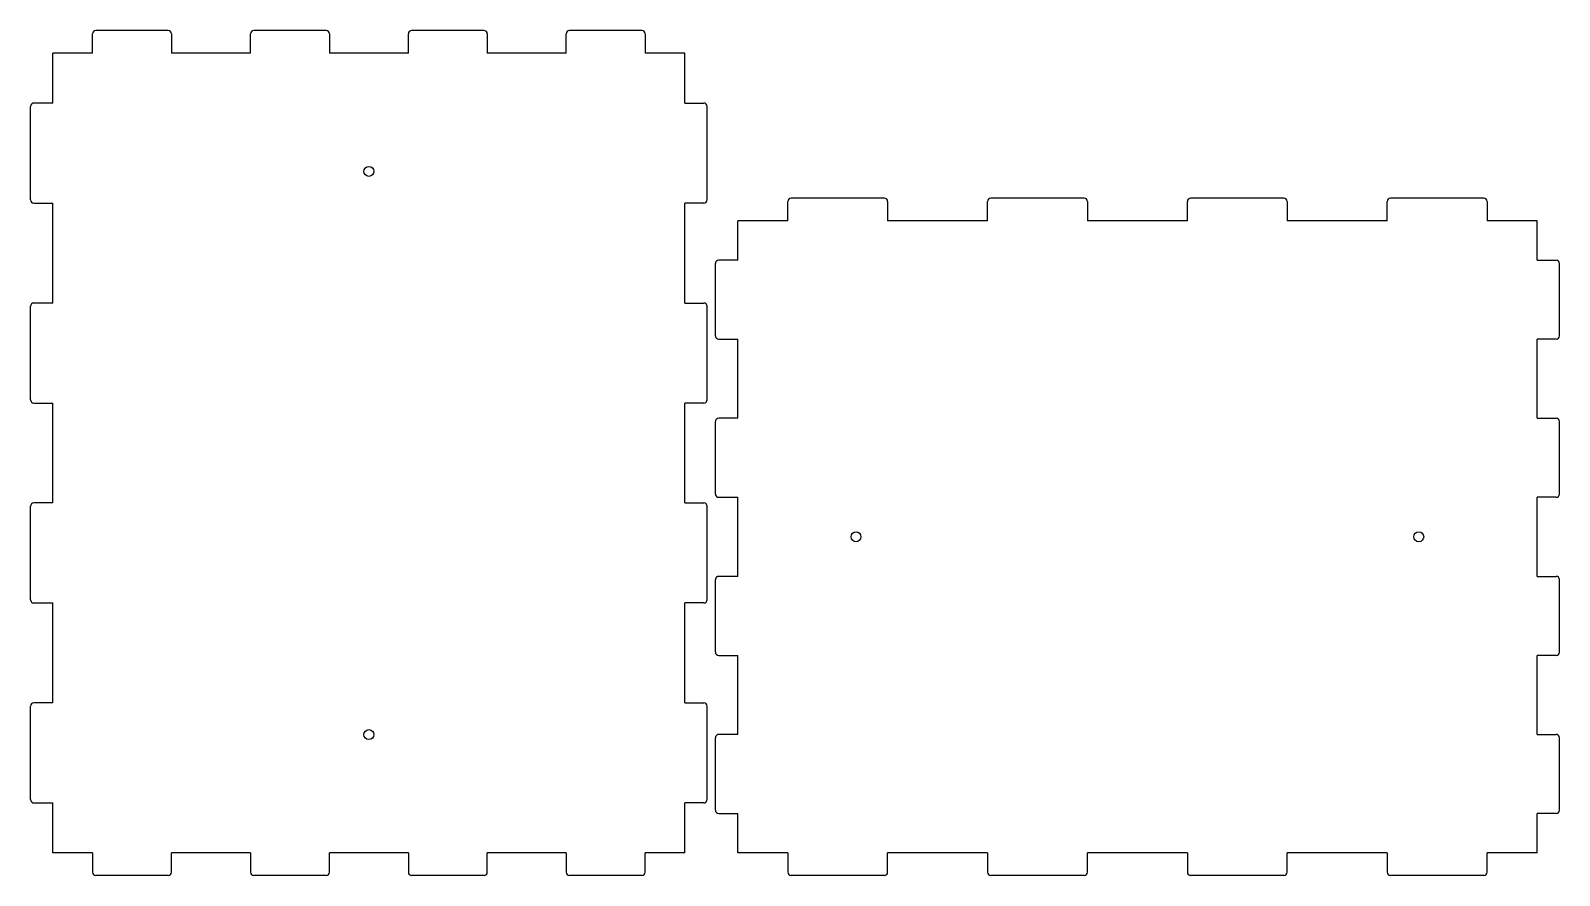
# Model space of a CAD drawing. Header units: millimetres. Extents: x 0 to 927, y 0 to 512.
import ezdxf

# ---------------------------------------------------------------- set-up
doc = ezdxf.new("R2010")
doc.units = ezdxf.units.MM
doc.layers.add('SheetCutProfiles', color=7, linetype='CONTINUOUS')

msp = doc.modelspace()

# ---------------------------------------------------------------- linework, layer by layer
at = {"layer": 'SheetCutProfiles'}
for p, q in [((83.45, 512), (39.55, 512)), ((179.25, 512), (135.35, 512)), ((275.05, 512), (231.15, 512)), ((370.85, 512), (326.95, 512)), ((37.55, 498.4), (37.55, 510)), ((85.45, 510), (85.45, 498.4)), ((133.35, 498.4), (133.35, 510)), ((181.25, 510), (181.25, 498.4)), ((229.15, 498.4), (229.15, 510)), ((277.05, 510), (277.05, 498.4)), ((324.95, 498.4), (324.95, 510)), ((372.85, 510), (372.85, 498.4)), ((37.55, 498.4), (13.6, 498.4)), ((13.6, 468.1), (13.6, 498.4)), ((133.35, 498.4), (85.45, 498.4)), ((229.15, 498.4), (181.25, 498.4)), ((324.95, 498.4), (277.05, 498.4)), ((396.8, 498.4), (372.85, 498.4)), ((396.8, 468.1), (396.8, 498.4)), ((0, 409.5), (0, 466.1)), ((13.6, 468.1), (2, 468.1)), ((396.8, 468.1), (408.4, 468.1)), ((410.4, 409.5), (410.4, 466.1)), ((459.3, 396.8), (459.3, 408.4)), ((517.9, 410.4), (461.3, 410.4)), ((519.9, 408.4), (519.9, 396.8)), ((580.5, 396.8), (580.5, 408.4)), ((639.1, 410.4), (582.5, 410.4)), ((641.1, 408.4), (641.1, 396.8)), ((701.7, 396.8), (701.7, 408.4)), ((760.3, 410.4), (703.7, 410.4)), ((762.3, 408.4), (762.3, 396.8)), ((822.9, 396.8), (822.9, 408.4)), ((881.5, 410.4), (824.9, 410.4)), ((883.5, 408.4), (883.5, 396.8)), ((2, 407.5), (13.6, 407.5)), ((13.6, 346.9), (13.6, 407.5)), ((396.8, 346.9), (396.8, 407.5)), ((408.4, 407.5), (396.8, 407.5)), ((429, 372.85), (429, 396.8)), ((459.3, 396.8), (429, 396.8)), ((580.5, 396.8), (519.9, 396.8)), ((701.7, 396.8), (641.1, 396.8)), ((822.9, 396.8), (762.3, 396.8)), ((913.8, 396.8), (883.5, 396.8)), ((913.8, 372.85), (913.8, 396.8)), ((429, 372.85), (417.4, 372.85)), ((913.8, 372.85), (925.4, 372.85)), ((415.4, 326.95), (415.4, 370.85)), ((927.4, 326.95), (927.4, 370.85)), ((0, 288.3), (0, 344.9)), ((13.6, 346.9), (2, 346.9)), ((396.8, 346.9), (408.4, 346.9)), ((410.4, 288.3), (410.4, 344.9)), ((417.4, 324.95), (429, 324.95)), ((429, 277.05), (429, 324.95)), ((925.4, 324.95), (913.8, 324.95)), ((913.8, 277.05), (913.8, 324.95)), ((2, 286.3), (13.6, 286.3)), ((13.6, 225.7), (13.6, 286.3)), ((396.8, 225.7), (396.8, 286.3)), ((408.4, 286.3), (396.8, 286.3)), ((415.4, 231.15), (415.4, 275.05)), ((429, 277.05), (417.4, 277.05)), ((913.8, 277.05), (925.4, 277.05)), ((927.4, 231.15), (927.4, 275.05)), ((0, 167.1), (0, 223.7)), ((13.6, 225.7), (2, 225.7)), ((396.8, 225.7), (408.4, 225.7)), ((410.4, 167.1), (410.4, 223.7)), ((417.4, 229.15), (429, 229.15)), ((429, 181.25), (429, 229.15)), ((925.4, 229.15), (913.8, 229.15)), ((913.8, 181.25), (913.8, 229.15)), ((415.4, 135.35), (415.4, 179.25)), ((429, 181.25), (417.4, 181.25)), ((913.8, 181.25), (925.4, 181.25)), ((927.4, 135.35), (927.4, 179.25)), ((2, 165.1), (13.6, 165.1)), ((13.6, 104.5), (13.6, 165.1)), ((396.8, 104.5), (396.8, 165.1)), ((408.4, 165.1), (396.8, 165.1)), ((417.4, 133.35), (429, 133.35)), ((429, 85.45), (429, 133.35)), ((925.4, 133.35), (913.8, 133.35)), ((913.8, 85.45), (913.8, 133.35)), ((0, 45.9), (0, 102.5)), ((13.6, 104.5), (2, 104.5)), ((396.8, 104.5), (408.4, 104.5)), ((410.4, 45.9), (410.4, 102.5)), ((429, 85.45), (417.4, 85.45)), ((913.8, 85.45), (925.4, 85.45)), ((415.4, 39.55), (415.4, 83.45)), ((927.4, 39.55), (927.4, 83.45)), ((2, 43.9), (13.6, 43.9)), ((13.6, 13.6), (13.6, 43.9)), ((396.8, 13.6), (396.8, 43.9)), ((408.4, 43.9), (396.8, 43.9)), ((417.4, 37.55), (429, 37.55)), ((429, 13.6), (429, 37.55)), ((925.4, 37.55), (913.8, 37.55)), ((913.8, 13.6), (913.8, 37.55)), ((37.55, 13.6), (13.6, 13.6)), ((37.55, 13.6), (37.55, 2)), ((85.45, 2), (85.45, 13.6)), ((133.35, 13.6), (85.45, 13.6)), ((133.35, 13.6), (133.35, 2)), ((181.25, 2), (181.25, 13.6)), ((229.15, 13.6), (181.25, 13.6)), ((229.15, 13.6), (229.15, 2)), ((277.05, 2), (277.05, 13.6)), ((324.95, 13.6), (277.05, 13.6)), ((324.95, 13.6), (324.95, 2)), ((372.85, 2), (372.85, 13.6)), ((396.8, 13.6), (372.85, 13.6)), ((459.3, 13.6), (429, 13.6)), ((459.3, 13.6), (459.3, 2)), ((580.5, 13.6), (519.9, 13.6)), ((519.9, 2), (519.9, 13.6)), ((580.5, 13.6), (580.5, 2)), ((701.7, 13.6), (641.1, 13.6)), ((641.1, 2), (641.1, 13.6)), ((701.7, 13.6), (701.7, 2)), ((822.9, 13.6), (762.3, 13.6)), ((762.3, 2), (762.3, 13.6)), ((822.9, 13.6), (822.9, 2)), ((913.8, 13.6), (883.5, 13.6)), ((883.5, 2), (883.5, 13.6)), ((83.45, 0), (39.55, 0)), ((179.25, 0), (135.35, 0)), ((275.05, 0), (231.15, 0)), ((370.85, 0), (326.95, 0)), ((517.9, 0), (461.3, 0)), ((639.1, 0), (582.5, 0)), ((760.3, 0), (703.7, 0)), ((881.5, 0), (824.9, 0))]:
    msp.add_line(p, q, dxfattribs=at)
for centre in [(205.2, 426.67), (500.73, 205.2), (842.07, 205.2), (205.2, 85.33)]:
    msp.add_circle(centre, 3, dxfattribs=at)
for centre, start, end in [((39.55, 510), 90, 180), ((83.45, 510), 0, 90), ((135.35, 510), 90, 180), ((179.25, 510), 0, 90), ((231.15, 510), 90, 180), ((275.05, 510), 0, 90), ((326.95, 510), 90, 180), ((370.85, 510), 0, 90), ((2, 466.1), 90, 180), ((408.4, 466.1), 0, 90), ((2, 409.5), 180, -90), ((408.4, 409.5), -90, 0), ((461.3, 408.4), 90, 180), ((517.9, 408.4), 0, 90), ((582.5, 408.4), 90, 180), ((639.1, 408.4), 0, 90), ((703.7, 408.4), 90, 180), ((760.3, 408.4), 0, 90), ((824.9, 408.4), 90, 180), ((881.5, 408.4), 0, 90), ((417.4, 370.85), 90, 180), ((925.4, 370.85), 0, 90), ((2, 344.9), 90, 180), ((408.4, 344.9), 0, 90), ((417.4, 326.95), 180, -90), ((925.4, 326.95), -90, 0), ((2, 288.3), 180, -90), ((408.4, 288.3), -90, 0), ((417.4, 275.05), 90, 180), ((925.4, 275.05), 0, 90), ((2, 223.7), 90, 180), ((408.4, 223.7), 0, 90), ((417.4, 231.15), 180, -90), ((925.4, 231.15), -90, 0), ((417.4, 179.25), 90, 180), ((925.4, 179.25), 0, 90), ((2, 167.1), 180, -90), ((408.4, 167.1), -90, 0), ((417.4, 135.35), 180, -90), ((925.4, 135.35), -90, 0), ((2, 102.5), 90, 180), ((408.4, 102.5), 0, 90), ((417.4, 83.45), 90, 180), ((925.4, 83.45), 0, 90), ((2, 45.9), 180, -90), ((408.4, 45.9), -90, 0), ((417.4, 39.55), 180, -90), ((925.4, 39.55), -90, 0), ((39.55, 2), 180, -90), ((83.45, 2), -90, 0), ((135.35, 2), 180, -90), ((179.25, 2), -90, 0), ((231.15, 2), 180, -90), ((275.05, 2), -90, 0), ((326.95, 2), 180, -90), ((370.85, 2), -90, 0), ((461.3, 2), 180, -90), ((517.9, 2), -90, 0), ((582.5, 2), 180, -90), ((639.1, 2), -90, 0), ((703.7, 2), 180, -90), ((760.3, 2), -90, 0), ((824.9, 2), 180, -90), ((881.5, 2), -90, 0)]:
    msp.add_arc(centre, 2, start, end, dxfattribs=at)

doc.saveas('drawing.dxf')
